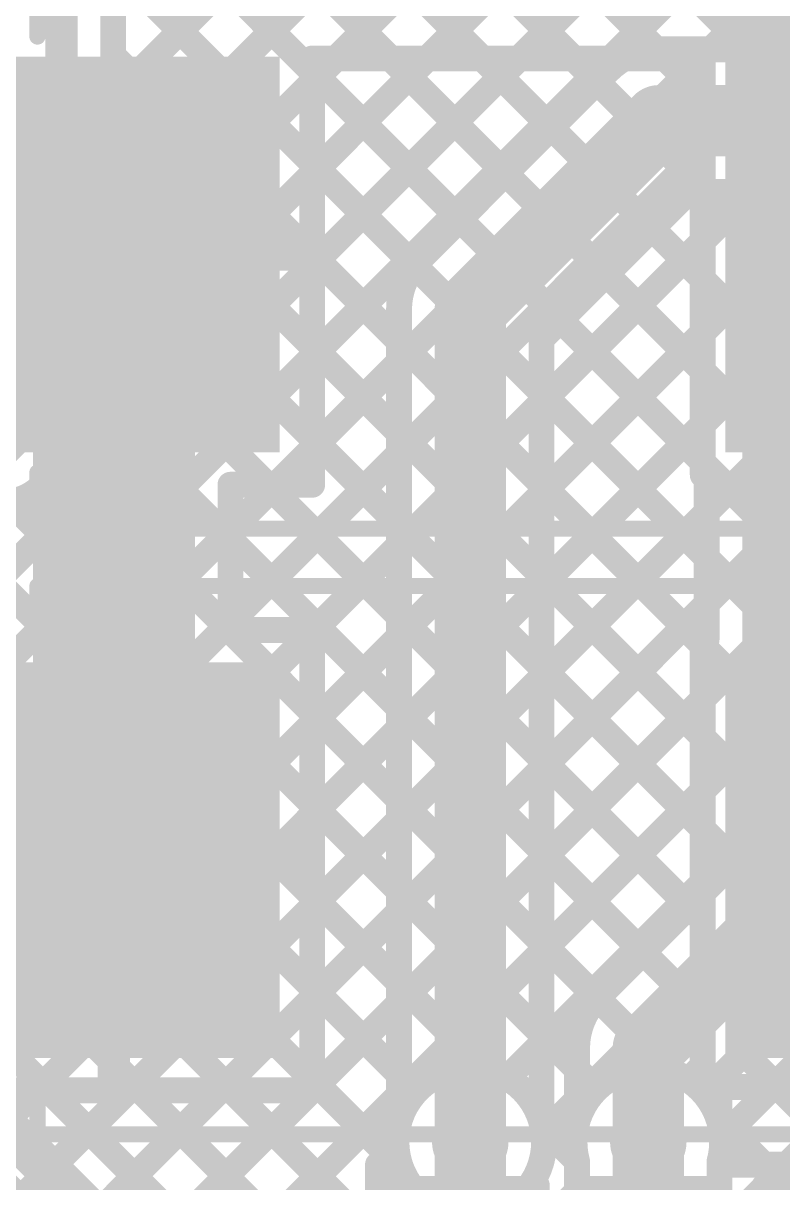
# Model space of a CAD drawing. Header units: millimetres. Extents: x -0.64 to 2.98, y -0.65 to 2.86.
# Drawn here: x 0.4669 to 0.7016, y 1.9344 to 2.2924 of the extents above; entities that cross this region are included whole.
import ezdxf

# ---------------------------------------------------------------- set-up
doc = ezdxf.new("R2010")
doc.units = ezdxf.units.MM
doc.header["$MEASUREMENT"] = 0
for name, color, linetype in [('BottomLayer', 5, 'Continuous'), ('BottomSolder', 6, 'Continuous'), ('Mechanical2', 216, 'Continuous'), ('PadHoleLayer', 156, 'Continuous'), ('TopLayer', 1, 'Continuous'), ('TopOverlay', 2, 'Continuous'), ('TopPaste', 8, 'Continuous'), ('TopSolder', 216, 'Continuous'), ('ViaHoleLayer', 16, 'Continuous')]:
    doc.layers.add(name, color=color, linetype=linetype)

# ---------------------------------------------------------------- blocks, each defined once
blk = doc.blocks.new('SPM0687LR5H_1_237')
at = {"layer": 'BottomSolder'}
h = blk.add_hatch(color=6, dxfattribs=at)
edge = h.paths.add_edge_path()
edge.add_arc((0, -0.03594), 0.004, 0, 360)
at = {"layer": 'PadHoleLayer'}
h = blk.add_hatch(color=156, dxfattribs=at)
edge = h.paths.add_edge_path()
edge.add_arc((0, -0.03594), 0.02018, 0, 360)
at = {"layer": 'TopLayer'}
h = blk.add_hatch(color=1, dxfattribs=at)
edge = h.paths.add_edge_path()
edge.add_arc((-0.0474, 0.06705), 0.01772, 0, 360)
h = blk.add_hatch(color=1, dxfattribs=at)
edge = h.paths.add_edge_path()
edge.add_arc((0, 0.06705), 0.01772, 0, 360)
h = blk.add_hatch(color=1, dxfattribs=at)
edge = h.paths.add_edge_path()
edge.add_arc((0.0474, 0.06705), 0.01772, 0, 360)
h = blk.add_hatch(color=1, dxfattribs=at)
edge = h.paths.add_edge_path()
edge.add_arc((0, -0.03594), 0.03299, 0, 360)
h = blk.add_hatch(color=1, dxfattribs=at)
edge = h.paths.add_edge_path()
edge.add_arc((-0.0474, -0.06705), 0.01772, 0, 360)
h = blk.add_hatch(color=1, dxfattribs=at)
edge = h.paths.add_edge_path()
edge.add_arc((0.0474, -0.06705), 0.01772, 0, 360)
at = {"layer": 'TopPaste'}
h = blk.add_hatch(color=8, dxfattribs=at)
edge = h.paths.add_edge_path()
edge.add_arc((-0.0474, 0.06705), 0.01772, 0, 360)
h = blk.add_hatch(color=8, dxfattribs=at)
edge = h.paths.add_edge_path()
edge.add_arc((0, 0.06705), 0.01772, 0, 360)
h = blk.add_hatch(color=8, dxfattribs=at)
edge = h.paths.add_edge_path()
edge.add_arc((0.0474, 0.06705), 0.01772, 0, 360)
h = blk.add_hatch(color=8, dxfattribs=at)
edge = h.paths.add_edge_path()
edge.add_arc((-0.0474, -0.06705), 0.01772, 0, 360)
h = blk.add_hatch(color=8, dxfattribs=at)
edge = h.paths.add_edge_path()
edge.add_arc((0.0474, -0.06705), 0.01772, 0, 360)
at = {"layer": 'TopSolder'}
h = blk.add_hatch(color=216, dxfattribs=at)
edge = h.paths.add_edge_path()
edge.add_arc((-0.0474, 0.06705), 0.02172, 0, 360)
h = blk.add_hatch(color=216, dxfattribs=at)
edge = h.paths.add_edge_path()
edge.add_arc((0, 0.06705), 0.02172, 0, 360)
h = blk.add_hatch(color=216, dxfattribs=at)
edge = h.paths.add_edge_path()
edge.add_arc((0.0474, 0.06705), 0.02172, 0, 360)
h = blk.add_hatch(color=216, dxfattribs=at)
edge = h.paths.add_edge_path()
edge.add_arc((0, -0.03594), 0.03699, 0, 360)
h = blk.add_hatch(color=216, dxfattribs=at)
edge = h.paths.add_edge_path()
edge.add_arc((-0.0474, -0.06705), 0.02172, 0, 360)
h = blk.add_hatch(color=216, dxfattribs=at)
edge = h.paths.add_edge_path()
edge.add_arc((0.0474, -0.06705), 0.02172, 0, 360)
at = {"layer": 'TopOverlay', "const_width": 0.005}
for points in [[(0.07402, 0.09591), (-0.07402, 0.09591)], [(-0.07402, -0.10591), (-0.07402, 0.09591)], [(0.07402, -0.10591), (0.07402, 0.09591)], [(-0.08, 0.07), (-0.085, 0.075)], [(-0.085, 0.065), (-0.085, 0.075)], [(-0.08, 0.07), (-0.085, 0.065)], [(0.07402, -0.10591), (-0.07402, -0.10591)]]:
    blk.add_lwpolyline(points, dxfattribs=at)
at = {"layer": 'TopOverlay', "const_width": 0.0025}
for points in [[(-0.07527, 0.09591, 1), (-0.07277, 0.09591, 1)], [(-0.07527, 0.09591, 1), (-0.07277, 0.09591, 1)], [(0.07277, 0.09591, 1), (0.07527, 0.09591, 1)], [(0.07277, 0.09591, 1), (0.07527, 0.09591, 1)], [(-0.08625, 0.075, 1), (-0.08375, 0.075, 1)], [(-0.08625, 0.075, 1), (-0.08375, 0.075, 1)], [(-0.08125, 0.07, 1), (-0.07875, 0.07, 1)], [(-0.08125, 0.07, 1), (-0.07875, 0.07, 1)], [(-0.08625, 0.065, 1), (-0.08375, 0.065, 1)], [(-0.08625, 0.065, 1), (-0.08375, 0.065, 1)], [(-0.07527, -0.10591, 1), (-0.07277, -0.10591, 1)], [(-0.07527, -0.10591, 1), (-0.07277, -0.10591, 1)], [(0.07277, -0.10591, 1), (0.07527, -0.10591, 1)], [(0.07277, -0.10591, 1), (0.07527, -0.10591, 1)]]:
    blk.add_lwpolyline(points, format="xyb", close=True, dxfattribs=at)
blk = doc.blocks.new('SOLDER_BRIDGE_242')
at = {"layer": 'TopLayer'}
for points in [[(-0.045, -0.0175), (-0.045, 0.0175), (-0.015, 0.0175), (-0.015, -0.0175)], [(0.015, -0.0175), (0.015, 0.0175), (0.045, 0.0175), (0.045, -0.0175)]]:
    blk.add_hatch(color=1, dxfattribs=at).paths.add_polyline_path(points)
at = {"layer": 'TopPaste'}
for points in [[(-0.045, -0.0175), (-0.045, 0.0175), (-0.015, 0.0175), (-0.015, -0.0175)], [(0.015, -0.0175), (0.015, 0.0175), (0.045, 0.0175), (0.045, -0.0175)]]:
    blk.add_hatch(color=8, dxfattribs=at).paths.add_polyline_path(points)
at = {"layer": 'TopSolder'}
for points in [[(-0.049, -0.0215), (-0.049, 0.0215), (-0.011, 0.0215), (-0.011, -0.0215)], [(0.011, -0.0215), (0.011, 0.0215), (0.049, 0.0215), (0.049, -0.0215)]]:
    blk.add_hatch(color=216, dxfattribs=at).paths.add_polyline_path(points)
at = {"layer": 'TopOverlay', "const_width": 0.005}
for points in [[(-0.05, 0.022), (-0.05, -0.022)], [(-0.05, 0.022), (0.05, 0.022)], [(0.05, 0.022), (0.05, -0.022)], [(-0.05, -0.022), (0.05, -0.022)]]:
    blk.add_lwpolyline(points, dxfattribs=at)
at = {"layer": 'TopOverlay', "const_width": 0.0025}
for points in [[(-0.05125, 0.022, 1), (-0.04875, 0.022, 1)], [(-0.05125, 0.022, 1), (-0.04875, 0.022, 1)], [(0.04875, 0.022, 1), (0.05125, 0.022, 1)], [(0.04875, 0.022, 1), (0.05125, 0.022, 1)], [(-0.05125, -0.022, 1), (-0.04875, -0.022, 1)], [(-0.05125, -0.022, 1), (-0.04875, -0.022, 1)], [(0.04875, -0.022, 1), (0.05125, -0.022, 1)], [(0.04875, -0.022, 1), (0.05125, -0.022, 1)]]:
    blk.add_lwpolyline(points, format="xyb", close=True, dxfattribs=at)
blk = doc.blocks.new('SOLDER_BRIDGE_258')
at = {"layer": 'TopLayer'}
for points in [[(-0.045, -0.0175), (-0.045, 0.0175), (-0.015, 0.0175), (-0.015, -0.0175)], [(0.015, -0.0175), (0.015, 0.0175), (0.045, 0.0175), (0.045, -0.0175)]]:
    blk.add_hatch(color=1, dxfattribs=at).paths.add_polyline_path(points)
at = {"layer": 'TopPaste'}
for points in [[(-0.045, -0.0175), (-0.045, 0.0175), (-0.015, 0.0175), (-0.015, -0.0175)], [(0.015, -0.0175), (0.015, 0.0175), (0.045, 0.0175), (0.045, -0.0175)]]:
    blk.add_hatch(color=8, dxfattribs=at).paths.add_polyline_path(points)
at = {"layer": 'TopSolder'}
for points in [[(-0.049, -0.0215), (-0.049, 0.0215), (-0.011, 0.0215), (-0.011, -0.0215)], [(0.011, -0.0215), (0.011, 0.0215), (0.049, 0.0215), (0.049, -0.0215)]]:
    blk.add_hatch(color=216, dxfattribs=at).paths.add_polyline_path(points)
at = {"layer": 'TopOverlay', "const_width": 0.005}
for points in [[(-0.05, 0.022), (-0.05, -0.022)], [(-0.05, 0.022), (0.05, 0.022)], [(0.05, 0.022), (0.05, -0.022)], [(-0.05, -0.022), (0.05, -0.022)]]:
    blk.add_lwpolyline(points, dxfattribs=at)
at = {"layer": 'TopOverlay', "const_width": 0.0025}
for points in [[(-0.05125, 0.022, 1), (-0.04875, 0.022, 1)], [(-0.05125, 0.022, 1), (-0.04875, 0.022, 1)], [(0.04875, 0.022, 1), (0.05125, 0.022, 1)], [(0.04875, 0.022, 1), (0.05125, 0.022, 1)], [(-0.05125, -0.022, 1), (-0.04875, -0.022, 1)], [(-0.05125, -0.022, 1), (-0.04875, -0.022, 1)], [(0.04875, -0.022, 1), (0.05125, -0.022, 1)], [(0.04875, -0.022, 1), (0.05125, -0.022, 1)]]:
    blk.add_lwpolyline(points, format="xyb", close=True, dxfattribs=at)
blk = doc.blocks.new('CASE_D_265')
at = {"layer": 'TopLayer'}
for points in [[(-0.16732, 0.05709), (-0.07283, 0.05709), (-0.07283, -0.05709), (-0.16732, -0.05709)], [(0.07283, 0.05709), (0.16732, 0.05709), (0.16732, -0.05709), (0.07283, -0.05709)]]:
    blk.add_hatch(color=1, dxfattribs=at).paths.add_polyline_path(points)
at = {"layer": 'TopPaste'}
for points in [[(-0.16732, 0.05709), (-0.07283, 0.05709), (-0.07283, -0.05709), (-0.16732, -0.05709)], [(0.07283, 0.05709), (0.16732, 0.05709), (0.16732, -0.05709), (0.07283, -0.05709)]]:
    blk.add_hatch(color=8, dxfattribs=at).paths.add_polyline_path(points)
at = {"layer": 'TopSolder'}
for points in [[(-0.17132, 0.06109), (-0.06883, 0.06109), (-0.06883, -0.06109), (-0.17132, -0.06109)], [(0.06883, 0.06109), (0.17132, 0.06109), (0.17132, -0.06109), (0.06883, -0.06109)]]:
    blk.add_hatch(color=216, dxfattribs=at).paths.add_polyline_path(points)
at = {"layer": 'TopOverlay', "const_width": 0.005}
for points in [[(-0.177, 0.099), (-0.177, 0.07)], [(-0.16, 0.084), (-0.193, 0.084)], [(0.1437, 0.08465), (-0.1437, 0.08465)], [(-0.1437, 0.08465), (-0.1437, 0.0673)], [(0.1437, 0.08465), (0.1437, 0.0673)], [(-0.1437, -0.0673), (-0.1437, -0.08465)], [(0.1437, -0.0673), (0.1437, -0.08465)], [(0.1437, -0.08465), (-0.1437, -0.08465)]]:
    blk.add_lwpolyline(points, dxfattribs=at)
at = {"layer": 'TopOverlay', "const_width": 0.0025}
for points in [[(-0.17825, 0.099, 1), (-0.17575, 0.099, 1)], [(-0.19425, 0.084, 1), (-0.19175, 0.084, 1)], [(-0.16125, 0.084, 1), (-0.15875, 0.084, 1)], [(-0.14495, 0.08465, 1), (-0.14245, 0.08465, 1)], [(-0.14495, 0.08465, 1), (-0.14245, 0.08465, 1)], [(0.14245, 0.08465, 1), (0.14495, 0.08465, 1)], [(0.14245, 0.08465, 1), (0.14495, 0.08465, 1)], [(-0.17825, 0.07, 1), (-0.17575, 0.07, 1)], [(-0.14495, 0.0673, 1), (-0.14245, 0.0673, 1)], [(0.14245, 0.0673, 1), (0.14495, 0.0673, 1)], [(-0.14495, -0.0673, 1), (-0.14245, -0.0673, 1)], [(0.14245, -0.0673, 1), (0.14495, -0.0673, 1)], [(-0.14495, -0.08465, 1), (-0.14245, -0.08465, 1)], [(-0.14495, -0.08465, 1), (-0.14245, -0.08465, 1)], [(0.14245, -0.08465, 1), (0.14495, -0.08465, 1)], [(0.14245, -0.08465, 1), (0.14495, -0.08465, 1)]]:
    blk.add_lwpolyline(points, format="xyb", close=True, dxfattribs=at)
blk = doc.blocks.new('SOLDER_BRIDGE_276')
at = {"layer": 'TopLayer'}
for points in [[(-0.045, -0.0175), (-0.045, 0.0175), (-0.015, 0.0175), (-0.015, -0.0175)], [(0.015, -0.0175), (0.015, 0.0175), (0.045, 0.0175), (0.045, -0.0175)]]:
    blk.add_hatch(color=1, dxfattribs=at).paths.add_polyline_path(points)
at = {"layer": 'TopPaste'}
for points in [[(-0.045, -0.0175), (-0.045, 0.0175), (-0.015, 0.0175), (-0.015, -0.0175)], [(0.015, -0.0175), (0.015, 0.0175), (0.045, 0.0175), (0.045, -0.0175)]]:
    blk.add_hatch(color=8, dxfattribs=at).paths.add_polyline_path(points)
at = {"layer": 'TopSolder'}
for points in [[(-0.049, -0.0215), (-0.049, 0.0215), (-0.011, 0.0215), (-0.011, -0.0215)], [(0.011, -0.0215), (0.011, 0.0215), (0.049, 0.0215), (0.049, -0.0215)]]:
    blk.add_hatch(color=216, dxfattribs=at).paths.add_polyline_path(points)
at = {"layer": 'TopOverlay', "const_width": 0.005}
for points in [[(-0.05, 0.022), (-0.05, -0.022)], [(-0.05, 0.022), (0.05, 0.022)], [(0.05, 0.022), (0.05, -0.022)], [(-0.05, -0.022), (0.05, -0.022)]]:
    blk.add_lwpolyline(points, dxfattribs=at)
at = {"layer": 'TopOverlay', "const_width": 0.0025}
for points in [[(-0.05125, 0.022, 1), (-0.04875, 0.022, 1)], [(-0.05125, 0.022, 1), (-0.04875, 0.022, 1)], [(0.04875, 0.022, 1), (0.05125, 0.022, 1)], [(0.04875, 0.022, 1), (0.05125, 0.022, 1)], [(-0.05125, -0.022, 1), (-0.04875, -0.022, 1)], [(-0.05125, -0.022, 1), (-0.04875, -0.022, 1)], [(0.04875, -0.022, 1), (0.05125, -0.022, 1)], [(0.04875, -0.022, 1), (0.05125, -0.022, 1)]]:
    blk.add_lwpolyline(points, format="xyb", close=True, dxfattribs=at)
blk = doc.blocks.new('CASE_D_360')
at = {"layer": 'TopLayer'}
for points in [[(-0.16732, 0.05709), (-0.07283, 0.05709), (-0.07283, -0.05709), (-0.16732, -0.05709)], [(0.07283, 0.05709), (0.16732, 0.05709), (0.16732, -0.05709), (0.07283, -0.05709)]]:
    blk.add_hatch(color=1, dxfattribs=at).paths.add_polyline_path(points)
at = {"layer": 'TopPaste'}
for points in [[(-0.16732, 0.05709), (-0.07283, 0.05709), (-0.07283, -0.05709), (-0.16732, -0.05709)], [(0.07283, 0.05709), (0.16732, 0.05709), (0.16732, -0.05709), (0.07283, -0.05709)]]:
    blk.add_hatch(color=8, dxfattribs=at).paths.add_polyline_path(points)
at = {"layer": 'TopSolder'}
for points in [[(-0.17132, 0.06109), (-0.06883, 0.06109), (-0.06883, -0.06109), (-0.17132, -0.06109)], [(0.06883, 0.06109), (0.17132, 0.06109), (0.17132, -0.06109), (0.06883, -0.06109)]]:
    blk.add_hatch(color=216, dxfattribs=at).paths.add_polyline_path(points)
at = {"layer": 'TopOverlay', "const_width": 0.005}
for points in [[(-0.177, 0.099), (-0.177, 0.07)], [(-0.16, 0.084), (-0.193, 0.084)], [(0.1437, 0.08465), (-0.1437, 0.08465)], [(-0.1437, 0.08465), (-0.1437, 0.0673)], [(0.1437, 0.08465), (0.1437, 0.0673)], [(-0.1437, -0.0673), (-0.1437, -0.08465)], [(0.1437, -0.0673), (0.1437, -0.08465)], [(0.1437, -0.08465), (-0.1437, -0.08465)]]:
    blk.add_lwpolyline(points, dxfattribs=at)
at = {"layer": 'TopOverlay', "const_width": 0.0025}
for points in [[(-0.17825, 0.099, 1), (-0.17575, 0.099, 1)], [(-0.19425, 0.084, 1), (-0.19175, 0.084, 1)], [(-0.16125, 0.084, 1), (-0.15875, 0.084, 1)], [(-0.14495, 0.08465, 1), (-0.14245, 0.08465, 1)], [(-0.14495, 0.08465, 1), (-0.14245, 0.08465, 1)], [(0.14245, 0.08465, 1), (0.14495, 0.08465, 1)], [(0.14245, 0.08465, 1), (0.14495, 0.08465, 1)], [(-0.17825, 0.07, 1), (-0.17575, 0.07, 1)], [(-0.14495, 0.0673, 1), (-0.14245, 0.0673, 1)], [(0.14245, 0.0673, 1), (0.14495, 0.0673, 1)], [(-0.14495, -0.0673, 1), (-0.14245, -0.0673, 1)], [(0.14245, -0.0673, 1), (0.14495, -0.0673, 1)], [(-0.14495, -0.08465, 1), (-0.14245, -0.08465, 1)], [(-0.14495, -0.08465, 1), (-0.14245, -0.08465, 1)], [(0.14245, -0.08465, 1), (0.14495, -0.08465, 1)], [(0.14245, -0.08465, 1), (0.14495, -0.08465, 1)]]:
    blk.add_lwpolyline(points, format="xyb", close=True, dxfattribs=at)

msp = doc.modelspace()

# ---------------------------------------------------------------- hatches: boundary and pattern name
at = {"layer": 'BottomLayer'}
h = msp.add_hatch(color=5, dxfattribs=at)
edge = h.paths.add_edge_path()
edge.add_arc((0.605, 1.947), 0.01181, 0, 360)
h = msp.add_hatch(color=5, dxfattribs=at)
edge = h.paths.add_edge_path()
edge.add_arc((0.66, 1.947), 0.01181, 0, 360)
at = {"layer": 'BottomSolder'}
h = msp.add_hatch(color=6, dxfattribs=at)
edge = h.paths.add_edge_path()
edge.add_arc((0.605, 1.947), 0.00791, 0, 360)
h = msp.add_hatch(color=6, dxfattribs=at)
edge = h.paths.add_edge_path()
edge.add_arc((0.66, 1.947), 0.00791, 0, 360)
at = {"layer": 'TopLayer'}
msp.add_hatch(color=1, dxfattribs=at).paths.add_polyline_path([(0.689, 1.975), (0.786, 1.975), (0.786, 2.531), (0.689, 2.531)])
h = msp.add_hatch(color=1, dxfattribs=at)
edge = h.paths.add_edge_path()
edge.add_arc((0.605, 1.947), 0.01181, 0, 360)
h = msp.add_hatch(color=1, dxfattribs=at)
edge = h.paths.add_edge_path()
edge.add_arc((0.66, 1.947), 0.01181, 0, 360)
at = {"layer": 'TopSolder'}
h = msp.add_hatch(color=216, dxfattribs=at)
edge = h.paths.add_edge_path()
edge.add_arc((0.605, 1.947), 0.00791, 0, 360)
h = msp.add_hatch(color=216, dxfattribs=at)
edge = h.paths.add_edge_path()
edge.add_arc((0.66, 1.947), 0.00791, 0, 360)
at = {"layer": 'ViaHoleLayer'}
h = msp.add_hatch(color=16, dxfattribs=at)
edge = h.paths.add_edge_path()
edge.add_arc((0.605, 1.947), 0.00591, 0, 360)
h = msp.add_hatch(color=16, dxfattribs=at)
edge = h.paths.add_edge_path()
edge.add_arc((0.66, 1.947), 0.00591, 0, 360)

# ---------------------------------------------------------------- linework, layer by layer
at = {"layer": 'BottomLayer'}
for points, const_width in [([(0.47869, 2.17826), (0.47869, 2.417)], 0.01), ([(0.50381, 2.41469), (0.64419, 2.27431)], 0.008), ([(0.49469, 2.17826), (0.49469, 2.40585)], 0.008), ([(0.49469, 2.39552), (0.63005, 2.26016)], 0.008), ([(0.49469, 2.36724), (0.61591, 2.24602)], 0.008), ([(0.49469, 2.26927), (0.58281, 2.35739)], 0.008), ([(0.419, 2.08045), (0.68455, 2.346)], 0.008), ([(0.419, 2.05216), (0.71284, 2.346)], 0.008), ([(0.49469, 2.18442), (0.65627, 2.346)], 0.008), ([(0.49469, 2.21271), (0.62798, 2.346)], 0.008), ([(0.49469, 2.24099), (0.59921, 2.34551)], 0.008), ([(0.60155, 2.34524), (0.66249, 2.28429)], 0.008), ([(0.62907, 2.346), (0.69076, 2.28431)], 0.008), ([(0.67943, 2.28431), (0.74112, 2.346)], 0.008), ([(0.49469, 2.33896), (0.60177, 2.23188)], 0.008), ([(0.627, 2.03389), (0.9315, 2.33839)], 0.008), ([(0.627, 2.00561), (0.94564, 2.32425)], 0.008), ([(0.49469, 2.31067), (0.58773, 2.21763)], 0.008), ([(0.627, 1.97732), (0.95978, 2.3101)], 0.008), ([(0.66331, 2.28431), (0.80828, 2.28431)], 0.008), ([(0.49469, 2.28239), (0.583, 2.19408)], 0.008), ([(0.58948, 2.2196), (0.64771, 2.27783)], 0.008), ([(0.605, 2.204), (0.66331, 2.26231)], 0.022), ([(0.66331, 2.26231), (0.81431, 2.26231)], 0.022), ([(0.49469, 2.2541), (0.583, 2.16579)], 0.008), ([(0.627, 2.11874), (0.74857, 2.24031)], 0.008), ([(0.627, 2.17531), (0.692, 2.24031)], 0.008), ([(0.627, 2.14703), (0.72028, 2.24031)], 0.008), ([(0.627, 2.19489), (0.67242, 2.24031)], 0.008), ([(0.627, 2.09046), (0.77685, 2.24031)], 0.008), ([(0.627, 2.06217), (0.80514, 2.24031)], 0.008), ([(0.67242, 2.24031), (0.80828, 2.24031)], 0.008), ([(0.67819, 2.24031), (1.1315, 1.787)], 0.008), ([(0.66116, 2.22905), (1.05821, 1.832)], 0.008), ([(0.49469, 2.22582), (0.583, 2.13751)], 0.008), ([(0.64702, 2.21491), (1.02993, 1.832)], 0.008), ([(0.605, 1.947), (0.605, 2.204)], 0.022), ([(0.583, 1.95303), (0.583, 2.204)], 0.008), ([(0.63288, 2.20077), (0.79865, 2.035)], 0.008), ([(0.49469, 2.19753), (0.583, 2.10922)], 0.008), ([(0.627, 1.95303), (0.627, 2.19489)], 0.008), ([(0.419, 2.02388), (0.583, 2.18788)], 0.008), ([(0.46112, 2.16069), (0.47869, 2.17826)], 0.01), ([(0.627, 2.17836), (0.77036, 2.035)], 0.008), ([(0.49294, 2.171), (0.583, 2.08094)], 0.008), ([(0.47244, 2.14939), (0.48999, 2.16694)], 0.008), ([(0.419, 1.9956), (0.583, 2.1596)], 0.008), ([(0.47935, 2.1563), (0.583, 2.05266)], 0.008), ([(0.627, 2.15008), (0.74208, 2.035)], 0.008), ([(0.46261, 2.14476), (0.583, 2.02437)], 0.008), ([(0.43552, 2.14357), (0.583, 1.99609)], 0.008), ([(0.41898, 2.13182), (0.583, 1.9678)], 0.008), ([(0.419, 1.96731), (0.583, 2.13131)], 0.008), ([(0.627, 2.12179), (0.71379, 2.035)], 0.008), ([(0.419, 2.10352), (0.58371, 1.93881)], 0.008), ([(0.419, 1.93903), (0.583, 2.10303)], 0.008), ([(0.627, 2.09351), (0.68761, 2.0329)], 0.008), ([(0.419, 2.07523), (0.638, 1.85623)], 0.008), ([(0.419, 1.91074), (0.583, 2.07474)], 0.008), ([(0.627, 2.06522), (0.67256, 2.01967)], 0.008), ([(0.419, 2.04695), (0.55625, 1.9097)], 0.008), ([(0.419, 1.88246), (0.583, 2.04646)], 0.008), ([(0.627, 2.03694), (0.65841, 2.00553)], 0.008), ([(0.697, 2.035), (0.80897, 2.035)], 0.008), ([(0.64448, 1.9916), (0.6814, 2.02852)], 0.008), ([(0.66, 1.976), (0.697, 2.013)], 0.022), ([(0.697, 2.013), (0.815, 2.013)], 0.022), ([(0.419, 2.01866), (0.53629, 1.90138)], 0.008), ([(0.419, 1.85417), (0.583, 2.01817)], 0.008), ([(0.627, 2.00866), (0.64427, 1.99138)], 0.008), ([(0.419, 1.99038), (0.53499, 1.87439)], 0.008), ([(0.682, 1.96689), (0.70611, 1.991)], 0.008), ([(0.682, 1.91918), (0.75382, 1.991)], 0.008), ([(0.68278, 1.94825), (0.72553, 1.991)], 0.008), ([(0.419, 1.82589), (0.583, 1.98989)], 0.008), ([(0.70367, 1.98856), (0.86022, 1.832)], 0.008), ([(0.627, 1.98037), (0.638, 1.96937)], 0.008), ([(0.66, 1.94744), (0.66, 1.976)], 0.022), ([(0.638, 1.95303), (0.638, 1.976)], 0.008), ([(0.68953, 1.97441), (0.83194, 1.832)], 0.008), ([(0.682, 1.95303), (0.682, 1.96689)], 0.008), ([(0.419, 1.79761), (0.583, 1.96161)], 0.008), ([(0.62765, 1.94969), (0.638, 1.96004)], 0.008), ([(0.6273, 1.95178), (0.63796, 1.94113)], 0.008), ([(0.66, 1.805), (0.66, 1.947)], 0.022), ([(0.682, 1.95366), (0.80366, 1.832)], 0.008), ([(0.638, 1.805), (0.638, 1.94097)], 0.008), ([(0.682, 1.81411), (0.682, 1.94097)], 0.008), ([(0.55895, 1.90927), (0.58526, 1.93558)], 0.008), ([(0.58564, 1.8794), (0.638, 1.93175)], 0.008)]:
    msp.add_lwpolyline(points, dxfattribs=dict(at, const_width=const_width))
at = {"layer": 'BottomLayer', "const_width": 0.008}
for points in [[(0.64771, 2.27783, -0.199566), (0.66331, 2.28431)], [(0.64775, 2.27787, -0.198912), (0.66331, 2.28431)], [(0.583, 2.204, -0.199566), (0.58948, 2.2196)], [(0.583, 2.204, -0.198912), (0.58944, 2.21956)], [(0.49469, 2.17826, -0.199231), (0.48999, 2.16694)], [(0.49469, 2.17826, -0.198912), (0.49, 2.16695)], [(0.47244, 2.14939, -0.199231), (0.46112, 2.14469)], [(0.47243, 2.14938, -0.198912), (0.46112, 2.14469)], [(0.6814, 2.02852, -0.199566), (0.697, 2.035)], [(0.68144, 2.02856, -0.198912), (0.697, 2.035)], [(0.638, 1.976, -0.199566), (0.64448, 1.9916)], [(0.638, 1.976, -0.198912), (0.64444, 1.99156)], [(0.62781, 1.947, -1.143538), (0.583, 1.95303)], [(0.627, 1.95303, -0.066963), (0.62781, 1.947)], [(0.638, 1.94097, -0.13453), (0.638, 1.95303)], [(0.682, 1.95303, -0.066963), (0.68281, 1.947)], [(0.68281, 1.947, -0.066963), (0.682, 1.94097)]]:
    msp.add_lwpolyline(points, format="xyb", dxfattribs=at)
at = {"layer": 'BottomLayer'}
for points, const_width in [([(0.66049, 2.28429, 1), (0.66449, 2.28429, 1)], 0.004), ([(0.66131, 2.28431, 1), (0.66531, 2.28431, 1)], 0.004), ([(0.66131, 2.28431, 1), (0.66531, 2.28431, 1)], 0.004), ([(0.66131, 2.28431, 1), (0.66531, 2.28431, 1)], 0.004), ([(0.67743, 2.28431, 1), (0.68143, 2.28431, 1)], 0.004), ([(0.68876, 2.28431, 1), (0.69276, 2.28431, 1)], 0.004), ([(0.49269, 2.28239, 1), (0.49669, 2.28239, 1)], 0.004), ([(0.64571, 2.27783, 1), (0.64971, 2.27783, 1)], 0.004), ([(0.64571, 2.27783, 1), (0.64971, 2.27783, 1)], 0.004), ([(0.64575, 2.27787, 1), (0.64975, 2.27787, 1)], 0.004), ([(0.64219, 2.27431, 1), (0.64619, 2.27431, 1)], 0.004), ([(0.49269, 2.26927, 1), (0.49669, 2.26927, 1)], 0.004), ([(0.65781, 2.26231, 1), (0.66881, 2.26231, 1)], 0.011), ([(0.65781, 2.26231, 1), (0.66881, 2.26231, 1)], 0.011), ([(0.62805, 2.26016, 1), (0.63205, 2.26016, 1)], 0.004), ([(0.49269, 2.2541, 1), (0.49669, 2.2541, 1)], 0.004), ([(0.61391, 2.24602, 1), (0.61791, 2.24602, 1)], 0.004), ([(0.49269, 2.24099, 1), (0.49669, 2.24099, 1)], 0.004), ([(0.67042, 2.24031, 1), (0.67442, 2.24031, 1)], 0.004), ([(0.67042, 2.24031, 1), (0.67442, 2.24031, 1)], 0.004), ([(0.67619, 2.24031, 1), (0.68019, 2.24031, 1)], 0.004), ([(0.69, 2.24031, 1), (0.694, 2.24031, 1)], 0.004), ([(0.59977, 2.23188, 1), (0.60377, 2.23188, 1)], 0.004), ([(0.65916, 2.22905, 1), (0.66316, 2.22905, 1)], 0.004), ([(0.49269, 2.22582, 1), (0.49669, 2.22582, 1)], 0.004), ([(0.58744, 2.21956, 1), (0.59144, 2.21956, 1)], 0.004), ([(0.58748, 2.2196, 1), (0.59148, 2.2196, 1)], 0.004), ([(0.58748, 2.2196, 1), (0.59148, 2.2196, 1)], 0.004), ([(0.58573, 2.21763, 1), (0.58973, 2.21763, 1)], 0.004), ([(0.49269, 2.21271, 1), (0.49669, 2.21271, 1)], 0.004), ([(0.64502, 2.21491, 1), (0.64902, 2.21491, 1)], 0.004), ([(0.5995, 2.204, 1), (0.6105, 2.204, 1)], 0.011), ([(0.5995, 2.204, 1), (0.6105, 2.204, 1)], 0.011), ([(0.581, 2.204, 1), (0.585, 2.204, 1)], 0.004), ([(0.581, 2.204, 1), (0.585, 2.204, 1)], 0.004), ([(0.581, 2.204, 1), (0.585, 2.204, 1)], 0.004), ([(0.63088, 2.20077, 1), (0.63488, 2.20077, 1)], 0.004), ([(0.49269, 2.19753, 1), (0.49669, 2.19753, 1)], 0.004), ([(0.625, 2.19489, 1), (0.629, 2.19489, 1)], 0.004), ([(0.625, 2.19489, 1), (0.629, 2.19489, 1)], 0.004), ([(0.581, 2.19408, 1), (0.585, 2.19408, 1)], 0.004), ([(0.581, 2.18788, 1), (0.585, 2.18788, 1)], 0.004), ([(0.49269, 2.18442, 1), (0.49669, 2.18442, 1)], 0.004), ([(0.47619, 2.17826, 1), (0.48119, 2.17826, 1)], 0.005), ([(0.47619, 2.17826, 1), (0.48119, 2.17826, 1)], 0.005), ([(0.49269, 2.17826, 1), (0.49669, 2.17826, 1)], 0.004), ([(0.49269, 2.17826, 1), (0.49669, 2.17826, 1)], 0.004), ([(0.49269, 2.17826, 1), (0.49669, 2.17826, 1)], 0.004), ([(0.625, 2.17836, 1), (0.629, 2.17836, 1)], 0.004), ([(0.625, 2.17531, 1), (0.629, 2.17531, 1)], 0.004), ([(0.49094, 2.171, 1), (0.49494, 2.171, 1)], 0.004), ([(0.48799, 2.16694, 1), (0.49199, 2.16694, 1)], 0.004), ([(0.48799, 2.16694, 1), (0.49199, 2.16694, 1)], 0.004), ([(0.488, 2.16695, 1), (0.492, 2.16695, 1)], 0.004), ([(0.581, 2.16579, 1), (0.585, 2.16579, 1)], 0.004), ([(0.581, 2.1596, 1), (0.585, 2.1596, 1)], 0.004), ([(0.47735, 2.1563, 1), (0.48135, 2.1563, 1)], 0.004), ([(0.47043, 2.14938, 1), (0.47443, 2.14938, 1)], 0.004), ([(0.47044, 2.14939, 1), (0.47444, 2.14939, 1)], 0.004), ([(0.47044, 2.14939, 1), (0.47444, 2.14939, 1)], 0.004), ([(0.625, 2.15008, 1), (0.629, 2.15008, 1)], 0.004), ([(0.625, 2.14703, 1), (0.629, 2.14703, 1)], 0.004), ([(0.581, 2.13751, 1), (0.585, 2.13751, 1)], 0.004), ([(0.581, 2.13131, 1), (0.585, 2.13131, 1)], 0.004), ([(0.625, 2.12179, 1), (0.629, 2.12179, 1)], 0.004), ([(0.625, 2.11874, 1), (0.629, 2.11874, 1)], 0.004), ([(0.581, 2.10922, 1), (0.585, 2.10922, 1)], 0.004), ([(0.581, 2.10303, 1), (0.585, 2.10303, 1)], 0.004), ([(0.625, 2.09351, 1), (0.629, 2.09351, 1)], 0.004), ([(0.625, 2.09046, 1), (0.629, 2.09046, 1)], 0.004), ([(0.581, 2.08094, 1), (0.585, 2.08094, 1)], 0.004), ([(0.581, 2.07474, 1), (0.585, 2.07474, 1)], 0.004), ([(0.625, 2.06522, 1), (0.629, 2.06522, 1)], 0.004), ([(0.625, 2.06217, 1), (0.629, 2.06217, 1)], 0.004), ([(0.581, 2.05266, 1), (0.585, 2.05266, 1)], 0.004), ([(0.581, 2.04646, 1), (0.585, 2.04646, 1)], 0.004), ([(0.625, 2.03694, 1), (0.629, 2.03694, 1)], 0.004), ([(0.625, 2.03389, 1), (0.629, 2.03389, 1)], 0.004), ([(0.695, 2.035, 1), (0.699, 2.035, 1)], 0.004), ([(0.695, 2.035, 1), (0.699, 2.035, 1)], 0.004), ([(0.695, 2.035, 1), (0.699, 2.035, 1)], 0.004), ([(0.68561, 2.0329, 1), (0.68961, 2.0329, 1)], 0.004), ([(0.6794, 2.02852, 1), (0.6834, 2.02852, 1)], 0.004), ([(0.6794, 2.02852, 1), (0.6834, 2.02852, 1)], 0.004), ([(0.67944, 2.02856, 1), (0.68344, 2.02856, 1)], 0.004), ([(0.581, 2.02437, 1), (0.585, 2.02437, 1)], 0.004), ([(0.67056, 2.01967, 1), (0.67456, 2.01967, 1)], 0.004), ([(0.6915, 2.013, 1), (0.7025, 2.013, 1)], 0.011), ([(0.6915, 2.013, 1), (0.7025, 2.013, 1)], 0.011), ([(0.581, 2.01817, 1), (0.585, 2.01817, 1)], 0.004), ([(0.625, 2.00866, 1), (0.629, 2.00866, 1)], 0.004), ([(0.625, 2.00561, 1), (0.629, 2.00561, 1)], 0.004), ([(0.65641, 2.00553, 1), (0.66041, 2.00553, 1)], 0.004), ([(0.581, 1.99609, 1), (0.585, 1.99609, 1)], 0.004), ([(0.64227, 1.99138, 1), (0.64627, 1.99138, 1)], 0.004), ([(0.64244, 1.99156, 1), (0.64644, 1.99156, 1)], 0.004), ([(0.64248, 1.9916, 1), (0.64648, 1.9916, 1)], 0.004), ([(0.64248, 1.9916, 1), (0.64648, 1.9916, 1)], 0.004), ([(0.581, 1.98989, 1), (0.585, 1.98989, 1)], 0.004), ([(0.70167, 1.98856, 1), (0.70567, 1.98856, 1)], 0.004), ([(0.625, 1.98037, 1), (0.629, 1.98037, 1)], 0.004), ([(0.6545, 1.976, 1), (0.6655, 1.976, 1)], 0.011), ([(0.6545, 1.976, 1), (0.6655, 1.976, 1)], 0.011), ([(0.625, 1.97732, 1), (0.629, 1.97732, 1)], 0.004), ([(0.636, 1.976, 1), (0.64, 1.976, 1)], 0.004), ([(0.636, 1.976, 1), (0.64, 1.976, 1)], 0.004), ([(0.636, 1.976, 1), (0.64, 1.976, 1)], 0.004), ([(0.68753, 1.97441, 1), (0.69153, 1.97441, 1)], 0.004), ([(0.636, 1.96937, 1), (0.64, 1.96937, 1)], 0.004), ([(0.581, 1.9678, 1), (0.585, 1.9678, 1)], 0.004), ([(0.68, 1.96689, 1), (0.684, 1.96689, 1)], 0.004), ([(0.68, 1.96689, 1), (0.684, 1.96689, 1)], 0.004), ([(0.581, 1.96161, 1), (0.585, 1.96161, 1)], 0.004), ([(0.636, 1.96004, 1), (0.64, 1.96004, 1)], 0.004), ([(0.6545, 1.94744, 1), (0.6655, 1.94744, 1)], 0.011), ([(0.581, 1.95303, 1), (0.585, 1.95303, 1)], 0.004), ([(0.581, 1.95303, 1), (0.585, 1.95303, 1)], 0.004), ([(0.5995, 1.947, 1), (0.6105, 1.947, 1)], 0.011), ([(0.625, 1.95303, 1), (0.629, 1.95303, 1)], 0.004), ([(0.625, 1.95303, 1), (0.629, 1.95303, 1)], 0.004), ([(0.6253, 1.95178, 1), (0.6293, 1.95178, 1)], 0.004), ([(0.636, 1.95303, 1), (0.64, 1.95303, 1)], 0.004), ([(0.636, 1.95303, 1), (0.64, 1.95303, 1)], 0.004), ([(0.6545, 1.947, 1), (0.6655, 1.947, 1)], 0.011), ([(0.68, 1.95366, 1), (0.684, 1.95366, 1)], 0.004), ([(0.68, 1.95303, 1), (0.684, 1.95303, 1)], 0.004), ([(0.68, 1.95303, 1), (0.684, 1.95303, 1)], 0.004), ([(0.62565, 1.94969, 1), (0.62965, 1.94969, 1)], 0.004), ([(0.68078, 1.94825, 1), (0.68478, 1.94825, 1)], 0.004), ([(0.62581, 1.947, 1), (0.62981, 1.947, 1)], 0.004), ([(0.62581, 1.947, 1), (0.62981, 1.947, 1)], 0.004), ([(0.68081, 1.947, 1), (0.68481, 1.947, 1)], 0.004), ([(0.68081, 1.947, 1), (0.68481, 1.947, 1)], 0.004), ([(0.63596, 1.94113, 1), (0.63996, 1.94113, 1)], 0.004), ([(0.636, 1.94097, 1), (0.64, 1.94097, 1)], 0.004), ([(0.636, 1.94097, 1), (0.64, 1.94097, 1)], 0.004), ([(0.68, 1.94097, 1), (0.684, 1.94097, 1)], 0.004), ([(0.68, 1.94097, 1), (0.684, 1.94097, 1)], 0.004), ([(0.58171, 1.93881, 1), (0.58571, 1.93881, 1)], 0.004), ([(0.58326, 1.93558, 1), (0.58726, 1.93558, 1)], 0.004), ([(0.636, 1.93175, 1), (0.64, 1.93175, 1)], 0.004)]:
    msp.add_lwpolyline(points, format="xyb", close=True, dxfattribs=dict(at, const_width=const_width))
at = {"layer": 'Mechanical2', "const_width": 0.01}
msp.add_lwpolyline([(1.75783, 2.80917, -6.230382), (0.64896, 2.81029)], format="xyb", dxfattribs=at)
at = {"layer": 'TopLayer'}
for points, const_width in [([(0.55617, 2.16105), (0.67662, 2.2815)], 0.008), ([(0.55617, 2.18933), (0.64834, 2.2815)], 0.008), ([(0.55617, 2.21761), (0.62005, 2.2815)], 0.008), ([(0.55617, 2.27418), (0.56348, 2.2815)], 0.008), ([(0.55617, 2.14991), (0.55617, 2.2815)], 0.008), ([(0.55617, 2.2459), (0.59177, 2.2815)], 0.008), ([(0.55617, 2.2815), (0.67683, 2.2815)], 0.008), ([(0.58043, 2.2815), (0.67683, 2.18509)], 0.008), ([(0.60871, 2.2815), (0.67683, 2.21338)], 0.008), ([(0.637, 2.2815), (0.67683, 2.24166)], 0.008), ([(0.66528, 2.2815), (0.67683, 2.26995)], 0.008), ([(0.67683, 2.15291), (0.67683, 2.2815)], 0.008), ([(0.55617, 2.27748), (0.67683, 2.15681)], 0.008), ([(0.49492, 2.221), (0.49492, 2.232)], 0.05), ([(0.53092, 2.10752), (0.67683, 2.25343)], 0.008), ([(0.55617, 2.2492), (0.678, 2.12736)], 0.008), ([(0.49492, 2.045), (0.49492, 2.221)], 0.05), ([(0.55617, 2.10448), (0.67683, 2.22515)], 0.008), ([(0.43768, 2.221), (0.49492, 2.221)], 0.01), ([(0.49492, 2.221), (0.55217, 2.221)], 0.01), ([(0.55617, 2.22091), (0.67683, 2.10024)], 0.008), ([(0.55617, 2.07619), (0.67683, 2.19686)], 0.008), ([(0.55617, 2.19263), (0.67683, 2.07196)], 0.008), ([(0.55617, 2.04791), (0.67683, 2.16858)], 0.008), ([(0.55617, 2.16434), (0.67683, 2.04367)], 0.008), ([(0.678, 2.10209), (0.678, 2.15291)], 0.008), ([(0.53092, 2.14991), (0.55617, 2.14991)], 0.008), ([(0.53092, 2.1358), (0.54503, 2.14991)], 0.008), ([(0.53092, 2.10509), (0.53092, 2.14991)], 0.008), ([(0.54231, 2.14991), (0.67683, 2.01539)], 0.008), ([(0.55617, 2.01962), (0.678, 2.14146)], 0.008), ([(0.53092, 2.13302), (0.67683, 1.9871)], 0.008), ([(0.55617, 1.99134), (0.678, 2.11317)], 0.008), ([(0.28687, 2.106), (0.50587, 1.887)], 0.012), ([(0.53092, 2.10509), (0.55617, 2.10509)], 0.008), ([(0.55617, 1.96291), (0.55617, 2.10509)], 0.008), ([(0.67683, 1.96591), (0.67683, 2.10209)], 0.008), ([(0.55617, 1.96306), (0.67683, 2.08372)], 0.008), ([(0.55617, 2.07949), (0.66692, 1.96874)], 0.008), ([(0.52539, 1.904), (0.67683, 2.05544)], 0.008), ([(0.55617, 2.05121), (0.64406, 1.96331)], 0.008), ([(0.43768, 2.034), (0.49492, 2.034)], 0.01), ([(0.49492, 1.96691), (0.49492, 2.034)], 0.01), ([(0.49492, 2.034), (0.55217, 2.034)], 0.01), ([(0.61642, 1.96674), (0.67683, 2.02716)], 0.008), ([(0.55617, 2.02292), (0.60978, 1.9693)], 0.008), ([(0.62765, 1.94969), (0.67683, 1.99887)], 0.008), ([(0.55617, 1.99464), (0.58828, 1.96252)], 0.008), ([(0.6724, 1.96615), (0.67683, 1.97059)], 0.008), ([(0.55617, 1.96635), (0.58252, 1.94)], 0.008), ([(0.454, 1.96291), (0.55617, 1.96291)], 0.008), ([(0.454, 1.96291), (0.51291, 1.904)], 0.008), ([(0.46258, 1.95433), (0.47117, 1.96291)], 0.008), ([(0.47475, 1.96291), (0.53366, 1.904)], 0.008), ([(0.47673, 1.94018), (0.49946, 1.96291)], 0.008), ([(0.49087, 1.92604), (0.52774, 1.96291)], 0.008), ([(0.50304, 1.96291), (0.55625, 1.9097)], 0.008), ([(0.50501, 1.9119), (0.55602, 1.96291)], 0.008), ([(0.53132, 1.96291), (0.5765, 1.91773)], 0.008), ([(0.678, 1.964), (0.797, 1.964)], 0.008), ([(0.68278, 1.94825), (0.69853, 1.964)], 0.008), ([(0.69994, 1.964), (0.72394, 1.94)], 0.008), ([(0.70282, 1.94), (0.72682, 1.964)], 0.008), ([(0.605, 1.914), (0.605, 1.947)], 0.022), ([(0.6273, 1.95178), (0.63796, 1.94113)], 0.008), ([(0.66, 1.914), (0.66, 1.947)], 0.022), ([(0.68174, 1.95392), (0.69566, 1.94)], 0.008), ([(0.5765, 1.94), (0.583, 1.94)], 0.008), ([(0.5765, 1.89075), (0.5765, 1.94)], 0.008), ([(0.682, 1.94), (0.688, 1.94)], 0.008), ([(0.6885, 1.94), (0.745, 1.94)], 0.008)]:
    msp.add_lwpolyline(points, dxfattribs=dict(at, const_width=const_width))
for points, const_width in [([(0.55417, 2.2815, 1), (0.55817, 2.2815, 1)], 0.004), ([(0.55417, 2.2815, 1), (0.55817, 2.2815, 1)], 0.004), ([(0.56148, 2.2815, 1), (0.56548, 2.2815, 1)], 0.004), ([(0.57843, 2.2815, 1), (0.58243, 2.2815, 1)], 0.004), ([(0.58977, 2.2815, 1), (0.59377, 2.2815, 1)], 0.004), ([(0.60671, 2.2815, 1), (0.61071, 2.2815, 1)], 0.004), ([(0.61805, 2.2815, 1), (0.62205, 2.2815, 1)], 0.004), ([(0.635, 2.2815, 1), (0.639, 2.2815, 1)], 0.004), ([(0.64634, 2.2815, 1), (0.65034, 2.2815, 1)], 0.004), ([(0.66328, 2.2815, 1), (0.66728, 2.2815, 1)], 0.004), ([(0.67462, 2.2815, 1), (0.67862, 2.2815, 1)], 0.004), ([(0.67483, 2.2815, 1), (0.67883, 2.2815, 1)], 0.004), ([(0.67483, 2.2815, 1), (0.67883, 2.2815, 1)], 0.004), ([(0.55417, 2.27748, 1), (0.55817, 2.27748, 1)], 0.004), ([(0.55417, 2.27418, 1), (0.55817, 2.27418, 1)], 0.004), ([(0.67483, 2.26995, 1), (0.67883, 2.26995, 1)], 0.004), ([(0.48242, 2.232, 1), (0.50742, 2.232, 1)], 0.025), ([(0.67483, 2.25343, 1), (0.67883, 2.25343, 1)], 0.004), ([(0.55417, 2.2492, 1), (0.55817, 2.2492, 1)], 0.004), ([(0.55417, 2.2459, 1), (0.55817, 2.2459, 1)], 0.004), ([(0.48242, 2.221, 1), (0.50742, 2.221, 1)], 0.025), ([(0.48242, 2.221, 1), (0.50742, 2.221, 1)], 0.025), ([(0.67483, 2.24166, 1), (0.67883, 2.24166, 1)], 0.004), ([(0.67483, 2.22515, 1), (0.67883, 2.22515, 1)], 0.004), ([(0.49242, 2.221, 1), (0.49742, 2.221, 1)], 0.005), ([(0.49242, 2.221, 1), (0.49742, 2.221, 1)], 0.005), ([(0.54967, 2.221, 1), (0.55467, 2.221, 1)], 0.005), ([(0.55417, 2.22091, 1), (0.55817, 2.22091, 1)], 0.004), ([(0.55417, 2.21761, 1), (0.55817, 2.21761, 1)], 0.004), ([(0.67483, 2.21338, 1), (0.67883, 2.21338, 1)], 0.004), ([(0.67483, 2.19686, 1), (0.67883, 2.19686, 1)], 0.004), ([(0.55417, 2.19263, 1), (0.55817, 2.19263, 1)], 0.004), ([(0.55417, 2.18933, 1), (0.55817, 2.18933, 1)], 0.004), ([(0.67483, 2.18509, 1), (0.67883, 2.18509, 1)], 0.004), ([(0.67483, 2.16858, 1), (0.67883, 2.16858, 1)], 0.004), ([(0.55417, 2.16434, 1), (0.55817, 2.16434, 1)], 0.004), ([(0.55417, 2.16105, 1), (0.55817, 2.16105, 1)], 0.004), ([(0.67483, 2.15681, 1), (0.67883, 2.15681, 1)], 0.004), ([(0.67483, 2.15291, 1), (0.67883, 2.15291, 1)], 0.004), ([(0.676, 2.15291, 1), (0.68, 2.15291, 1)], 0.004), ([(0.52892, 2.14991, 1), (0.53292, 2.14991, 1)], 0.004), ([(0.52892, 2.14991, 1), (0.53292, 2.14991, 1)], 0.004), ([(0.54031, 2.14991, 1), (0.54431, 2.14991, 1)], 0.004), ([(0.54303, 2.14991, 1), (0.54703, 2.14991, 1)], 0.004), ([(0.55417, 2.14991, 1), (0.55817, 2.14991, 1)], 0.004), ([(0.55417, 2.14991, 1), (0.55817, 2.14991, 1)], 0.004), ([(0.676, 2.14146, 1), (0.68, 2.14146, 1)], 0.004), ([(0.52892, 2.1358, 1), (0.53292, 2.1358, 1)], 0.004), ([(0.52892, 2.13302, 1), (0.53292, 2.13302, 1)], 0.004), ([(0.676, 2.12736, 1), (0.68, 2.12736, 1)], 0.004), ([(0.676, 2.11317, 1), (0.68, 2.11317, 1)], 0.004), ([(0.52892, 2.10752, 1), (0.53292, 2.10752, 1)], 0.004), ([(0.52892, 2.10509, 1), (0.53292, 2.10509, 1)], 0.004), ([(0.52892, 2.10509, 1), (0.53292, 2.10509, 1)], 0.004), ([(0.55417, 2.10509, 1), (0.55817, 2.10509, 1)], 0.004), ([(0.55417, 2.10509, 1), (0.55817, 2.10509, 1)], 0.004), ([(0.55417, 2.10448, 1), (0.55817, 2.10448, 1)], 0.004), ([(0.67483, 2.10209, 1), (0.67883, 2.10209, 1)], 0.004), ([(0.676, 2.10209, 1), (0.68, 2.10209, 1)], 0.004), ([(0.67483, 2.10024, 1), (0.67883, 2.10024, 1)], 0.004), ([(0.67483, 2.08372, 1), (0.67883, 2.08372, 1)], 0.004), ([(0.55417, 2.07949, 1), (0.55817, 2.07949, 1)], 0.004), ([(0.55417, 2.07619, 1), (0.55817, 2.07619, 1)], 0.004), ([(0.67483, 2.07196, 1), (0.67883, 2.07196, 1)], 0.004), ([(0.48242, 2.045, 1), (0.50742, 2.045, 1)], 0.025), ([(0.67483, 2.05544, 1), (0.67883, 2.05544, 1)], 0.004), ([(0.55417, 2.05121, 1), (0.55817, 2.05121, 1)], 0.004), ([(0.55417, 2.04791, 1), (0.55817, 2.04791, 1)], 0.004), ([(0.67483, 2.04367, 1), (0.67883, 2.04367, 1)], 0.004), ([(0.49242, 2.034, 1), (0.49742, 2.034, 1)], 0.005), ([(0.49242, 2.034, 1), (0.49742, 2.034, 1)], 0.005), ([(0.49242, 2.034, 1), (0.49742, 2.034, 1)], 0.005), ([(0.54967, 2.034, 1), (0.55467, 2.034, 1)], 0.005), ([(0.67483, 2.02716, 1), (0.67883, 2.02716, 1)], 0.004), ([(0.55417, 2.02292, 1), (0.55817, 2.02292, 1)], 0.004), ([(0.55417, 2.01962, 1), (0.55817, 2.01962, 1)], 0.004), ([(0.67483, 2.01539, 1), (0.67883, 2.01539, 1)], 0.004), ([(0.67483, 1.99887, 1), (0.67883, 1.99887, 1)], 0.004), ([(0.55417, 1.99464, 1), (0.55817, 1.99464, 1)], 0.004), ([(0.55417, 1.99134, 1), (0.55817, 1.99134, 1)], 0.004), ([(0.67483, 1.9871, 1), (0.67883, 1.9871, 1)], 0.004), ([(0.60778, 1.9693, 1), (0.61178, 1.9693, 1)], 0.004), ([(0.66492, 1.96874, 1), (0.66892, 1.96874, 1)], 0.004), ([(0.67483, 1.97059, 1), (0.67883, 1.97059, 1)], 0.004), ([(0.49242, 1.96691, 1), (0.49742, 1.96691, 1)], 0.005), ([(0.55417, 1.96635, 1), (0.55817, 1.96635, 1)], 0.004), ([(0.61442, 1.96674, 1), (0.61842, 1.96674, 1)], 0.004), ([(0.6704, 1.96615, 1), (0.6744, 1.96615, 1)], 0.004), ([(0.67483, 1.96591, 1), (0.67883, 1.96591, 1)], 0.004), ([(0.46917, 1.96291, 1), (0.47317, 1.96291, 1)], 0.004), ([(0.47275, 1.96291, 1), (0.47675, 1.96291, 1)], 0.004), ([(0.49746, 1.96291, 1), (0.50146, 1.96291, 1)], 0.004), ([(0.50104, 1.96291, 1), (0.50504, 1.96291, 1)], 0.004), ([(0.52574, 1.96291, 1), (0.52974, 1.96291, 1)], 0.004), ([(0.52932, 1.96291, 1), (0.53332, 1.96291, 1)], 0.004), ([(0.55402, 1.96291, 1), (0.55802, 1.96291, 1)], 0.004), ([(0.55417, 1.96306, 1), (0.55817, 1.96306, 1)], 0.004), ([(0.55417, 1.96291, 1), (0.55817, 1.96291, 1)], 0.004), ([(0.55417, 1.96291, 1), (0.55817, 1.96291, 1)], 0.004), ([(0.58628, 1.96252, 1), (0.59028, 1.96252, 1)], 0.004), ([(0.64206, 1.96331, 1), (0.64606, 1.96331, 1)], 0.004), ([(0.676, 1.964, 1), (0.68, 1.964, 1)], 0.004), ([(0.69653, 1.964, 1), (0.70053, 1.964, 1)], 0.004), ([(0.69794, 1.964, 1), (0.70194, 1.964, 1)], 0.004), ([(0.5995, 1.947, 1), (0.6105, 1.947, 1)], 0.011), ([(0.6253, 1.95178, 1), (0.6293, 1.95178, 1)], 0.004), ([(0.6545, 1.947, 1), (0.6655, 1.947, 1)], 0.011), ([(0.67974, 1.95392, 1), (0.68374, 1.95392, 1)], 0.004), ([(0.62565, 1.94969, 1), (0.62965, 1.94969, 1)], 0.004), ([(0.68078, 1.94825, 1), (0.68478, 1.94825, 1)], 0.004), ([(0.62581, 1.947, 1), (0.62981, 1.947, 1)], 0.004), ([(0.62581, 1.947, 1), (0.62981, 1.947, 1)], 0.004), ([(0.68081, 1.947, 1), (0.68481, 1.947, 1)], 0.004), ([(0.68081, 1.947, 1), (0.68481, 1.947, 1)], 0.004), ([(0.47473, 1.94018, 1), (0.47873, 1.94018, 1)], 0.004), ([(0.581, 1.94097, 1), (0.585, 1.94097, 1)], 0.004), ([(0.625, 1.94097, 1), (0.629, 1.94097, 1)], 0.004), ([(0.63596, 1.94113, 1), (0.63996, 1.94113, 1)], 0.004), ([(0.636, 1.94097, 1), (0.64, 1.94097, 1)], 0.004), ([(0.68, 1.94097, 1), (0.684, 1.94097, 1)], 0.004), ([(0.5745, 1.94, 1), (0.5785, 1.94, 1)], 0.004), ([(0.5745, 1.94, 1), (0.5785, 1.94, 1)], 0.004), ([(0.58052, 1.94, 1), (0.58452, 1.94, 1)], 0.004), ([(0.581, 1.94, 1), (0.585, 1.94, 1)], 0.004), ([(0.68, 1.94, 1), (0.684, 1.94, 1)], 0.004), ([(0.686, 1.94, 1), (0.69, 1.94, 1)], 0.004), ([(0.6865, 1.94, 1), (0.6905, 1.94, 1)], 0.004), ([(0.69366, 1.94, 1), (0.69766, 1.94, 1)], 0.004), ([(0.70082, 1.94, 1), (0.70482, 1.94, 1)], 0.004)]:
    msp.add_lwpolyline(points, format="xyb", close=True, dxfattribs=dict(at, const_width=const_width))
at = {"layer": 'TopLayer', "const_width": 0.008}
for points in [[(0.583, 1.94097, -1.143538), (0.62781, 1.947)], [(0.638, 1.94097, -1.143538), (0.68281, 1.947)], [(0.62781, 1.947, -0.066963), (0.627, 1.94097)], [(0.68281, 1.947, -0.066963), (0.682, 1.94097)]]:
    msp.add_lwpolyline(points, format="xyb", dxfattribs=at)

# ---------------------------------------------------------------- block references
for name, p, rotation in [('SPM0687LR5H_1_237', (0.421, 2.409), 211.5), ('CASE_D_265', (0.615, 2.221), 180), ('CASE_D_360', (0.615, 2.034), 180), ('SOLDER_BRIDGE_242', (0.605, 1.884), 90), ('SOLDER_BRIDGE_276', (0.66, 1.884), 90), ('SOLDER_BRIDGE_258', (0.7165, 1.884), 90)]:
    msp.add_blockref(name, p, dxfattribs=dict(rotation=rotation))

doc.saveas('drawing.dxf')
